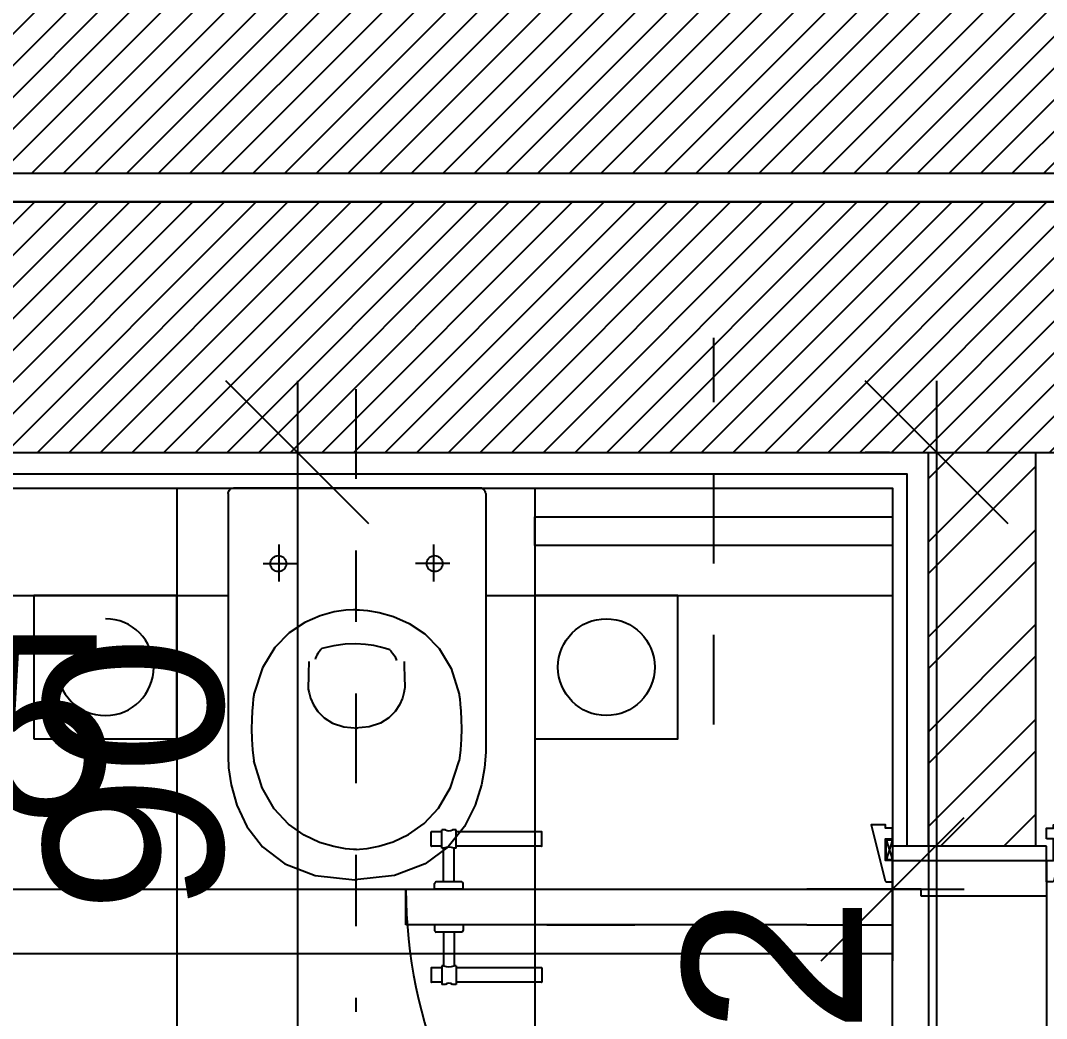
# Model space of a CAD drawing. Extents: x -1.8 to 45.6, y -22.6 to 61.5.
# Drawn here: x 30.17 to 31.603, y 21.359 to 22.753 of the extents above; entities that cross this region are included whole.
import ezdxf

# ---------------------------------------------------------------- set-up
doc = ezdxf.new("R2010")
doc.units = 0
doc.header["$MEASUREMENT"] = 0
for name, pattern in [('CENTER', [2, 1.25, -0.25, 0.25, -0.25]), ('DASHDOTX2', [50.8, 25.4, -12.7, 0, -12.7]), ('HIDDEN', [0.375, 0.25, -0.125])]:
    doc.linetypes.add(name, pattern=pattern)
doc.layers.get('0').update_dxf_attribs({"linetype": 'CONTINUOUS'})
for name, color, linetype in [('A-AREAS', 6, 'CONTINUOUS'), ('A-AXIS-SANITARY', 10, 'DASHDOTX2'), ('a-dim', 3, 'CONTINUOUS'), ('A-DOORS', 1, 'CONTINUOUS'), ('A-HATCH-CONC', 8, 'CONTINUOUS'), ('A-HATCH-WALL', 8, 'CONTINUOUS'), ('A-heater', 61, 'CONTINUOUS'), ('A-HEATER-axis', 5, 'HIDDEN'), ('A-MECHANICAL', 8, 'CONTINUOUS'), ('A-PROJ-TIL-BATH', 8, 'CONTINUOUS'), ('A-SECT-TILE', 12, 'CONTINUOUS'), ('A-WALL', 4, 'CONTINUOUS'), ('S-2ND-3RD-4-5-6TH$0$A-STR 2-3-4-5-6', 2, 'CONTINUOUS')]:
    doc.layers.add(name, color=color, linetype=linetype)
doc.styles.add('A100-STEXT', font='arial.ttf', dxfattribs={"height": 0.25})

# ---------------------------------------------------------------- blocks, each defined once
blk = doc.blocks.new('A$C1C8D3502')
at = {"layer": 'A-heater'}
blk.add_lwpolyline([(0, -0.5), (0, 0), (-0.04, 0), (-0.04, -0.5)], close=True, dxfattribs=at)
at = {"layer": 'A-HEATER-axis', "ltscale": 0.5}
blk.add_line((-0.29, -0.25), (0.25, -0.25), dxfattribs=at)
blk = doc.blocks.new('A$C3B044ACB')
blk.add_lwpolyline([(-0.1, -0.1), (0.1, -0.1), (0.1, 0.1), (-0.1, 0.1)], close=True)
blk.add_circle((0, 0), 0.0676)
blk = doc.blocks.new('A$C767F1EFC')
blk.add_lwpolyline([(-0.2, -0.2), (0, -0.2), (0, 0), (-0.2, 0)], close=True)
blk.add_arc((-0.1, -0.1), 0.0676, 180, 90)
blk = doc.blocks.new('_OBLIQUE')
at = {"color": 0, "linetype": 'ByBlock'}
blk.add_line((-0.5, -0.5), (0.5, 0.5), dxfattribs=at)

msp = doc.modelspace()

# ---------------------------------------------------------------- hatches: boundary and pattern name
at = {"layer": 'A-HATCH-CONC'}
h = msp.add_hatch(dxfattribs=at)
h.set_pattern_fill('ANSI31', color=256, scale=0.25, style=0)
h.paths.add_polyline_path([(41.83837, 22.94), (26.70837, 22.94), (26.70837, 22.61), (28.46837, 22.61), (28.46837, 22.54), (41.83837, 22.54)])
h = msp.add_hatch(dxfattribs=at)
h.set_pattern_fill('ANSI31', color=256, scale=0.25, style=0)
h.paths.add_polyline_path([(41.83837, 22.5), (28.46837, 22.5), (28.46837, 22.15), (41.83837, 22.15)])
h = msp.add_hatch(dxfattribs=at)
h.set_pattern_fill('ANSI31', color=256, scale=0.25, style=0)
h.paths.add_polyline_path([(41.83837, 22.5), (28.46837, 22.5), (28.46837, 22.15), (41.83837, 22.15)])
at = {"layer": 'A-HATCH-WALL'}
h = msp.add_hatch(dxfattribs=at)
h.set_pattern_fill('ANSI32', color=256, scale=0.25, style=0)
h.paths.add_polyline_path([(31.58837, 22.15), (31.43837, 22.15), (31.43837, 21.6), (31.58837, 21.6)])
h = msp.add_hatch(dxfattribs=at)
h.set_pattern_fill('ANSI32', color=256, scale=0.25, style=0)
h.paths.add_polyline_path([(31.58837, 22.15), (31.43837, 22.15), (31.43837, 21.6), (31.58837, 21.6)])

# ---------------------------------------------------------------- linework, layer by layer
for points in [[(30.45978, 22.0926, 0), (30.45982, 22.09285, 0), (30.45996, 22.09353, 0), (30.46026, 22.09452, 0), (30.46073, 22.09569, 0), (30.46143, 22.09691, 0), (30.46238, 22.09808, 0), (30.46363, 22.09907, 0), (30.46522, 22.09975, 0), (30.46718, 22.1, 0)], [(30.45978, 22.0926, 0), (30.45982, 22.09285, 0), (30.45996, 22.09353, 0), (30.46026, 22.09452, 0), (30.46073, 22.09569, 0), (30.46143, 22.09691, 0), (30.46238, 22.09808, 0), (30.46363, 22.09907, 0), (30.46522, 22.09975, 0), (30.46718, 22.1, 0)], [(30.45978, 22.0926, 0), (30.45978, 22.08023, 0), (30.45978, 22.04708, 0), (30.45978, 21.99908, 0), (30.45978, 21.94218, 0), (30.45978, 21.88231, 0), (30.45978, 21.82541, 0), (30.45978, 21.77741, 0), (30.45978, 21.74426, 0), (30.45978, 21.73189, 0)], [(30.45978, 22.0926, 0), (30.45978, 22.08023, 0), (30.45978, 22.04708, 0), (30.45978, 21.99908, 0), (30.45978, 21.94218, 0), (30.45978, 21.88231, 0), (30.45978, 21.82541, 0), (30.45978, 21.77741, 0), (30.45978, 21.74426, 0), (30.45978, 21.73189, 0)], [(30.81237, 22.1, 0), (30.80054, 22.1, 0), (30.76881, 22.1, 0), (30.72288, 22.1, 0), (30.66842, 22.1, 0), (30.61113, 22.1, 0), (30.55667, 22.1, 0), (30.51074, 22.1, 0), (30.47902, 22.1, 0), (30.46718, 22.1, 0)], [(30.81237, 22.1, 0), (30.80054, 22.1, 0), (30.76881, 22.1, 0), (30.72288, 22.1, 0), (30.66842, 22.1, 0), (30.61113, 22.1, 0), (30.55667, 22.1, 0), (30.51074, 22.1, 0), (30.47902, 22.1, 0), (30.46718, 22.1, 0)], [(30.81978, 22.0926, 0), (30.81974, 22.09285, 0), (30.81959, 22.09353, 0), (30.8193, 22.09452, 0), (30.81882, 22.09569, 0), (30.81813, 22.09691, 0), (30.81717, 22.09808, 0), (30.81592, 22.09907, 0), (30.81433, 22.09975, 0), (30.81237, 22.1, 0)], [(30.81978, 22.0926, 0), (30.81974, 22.09285, 0), (30.81959, 22.09353, 0), (30.8193, 22.09452, 0), (30.81882, 22.09569, 0), (30.81813, 22.09691, 0), (30.81717, 22.09808, 0), (30.81592, 22.09907, 0), (30.81433, 22.09975, 0), (30.81237, 22.1, 0)], [(30.81978, 22.0926, 0), (30.81978, 22.08023, 0), (30.81978, 22.04708, 0), (30.81978, 21.99908, 0), (30.81978, 21.94218, 0), (30.81978, 21.88231, 0), (30.81978, 21.82541, 0), (30.81978, 21.77741, 0), (30.81978, 21.74426, 0), (30.81978, 21.73189, 0)], [(30.81978, 22.0926, 0), (30.81978, 22.08023, 0), (30.81978, 22.04708, 0), (30.81978, 21.99908, 0), (30.81978, 21.94218, 0), (30.81978, 21.88231, 0), (30.81978, 21.82541, 0), (30.81978, 21.77741, 0), (30.81978, 21.74426, 0), (30.81978, 21.73189, 0)], [(30.53096, 21.96967, 0), (30.53096, 21.97145, 0), (30.53096, 21.97621, 0), (30.53096, 21.9831, 0), (30.53096, 21.99128, 0), (30.53096, 21.99988, 0), (30.53096, 22.00805, 0), (30.53096, 22.01494, 0), (30.53096, 22.01971, 0), (30.53096, 22.02148, 0)], [(30.53096, 21.96967, 0), (30.53096, 21.97145, 0), (30.53096, 21.97621, 0), (30.53096, 21.9831, 0), (30.53096, 21.99128, 0), (30.53096, 21.99988, 0), (30.53096, 22.00805, 0), (30.53096, 22.01494, 0), (30.53096, 22.01971, 0), (30.53096, 22.02148, 0)], [(30.74746, 21.96967, 0), (30.74746, 21.97145, 0), (30.74746, 21.97621, 0), (30.74746, 21.9831, 0), (30.74746, 21.99128, 0), (30.74746, 21.99988, 0), (30.74746, 22.00805, 0), (30.74746, 22.01494, 0), (30.74746, 22.01971, 0), (30.74746, 22.02148, 0)], [(30.74746, 21.96967, 0), (30.74746, 21.97145, 0), (30.74746, 21.97621, 0), (30.74746, 21.9831, 0), (30.74746, 21.99128, 0), (30.74746, 21.99988, 0), (30.74746, 22.00805, 0), (30.74746, 22.01494, 0), (30.74746, 22.01971, 0), (30.74746, 22.02148, 0)], [(30.50875, 21.99465, 0), (30.5104, 21.99465, 0), (30.51482, 21.99465, 0), (30.52123, 21.99465, 0), (30.52882, 21.99465, 0), (30.5368, 21.99465, 0), (30.54439, 21.99465, 0), (30.55079, 21.99465, 0), (30.55521, 21.99465, 0), (30.55686, 21.99465, 0)], [(30.50875, 21.99465, 0), (30.5104, 21.99465, 0), (30.51482, 21.99465, 0), (30.52123, 21.99465, 0), (30.52882, 21.99465, 0), (30.5368, 21.99465, 0), (30.54439, 21.99465, 0), (30.55079, 21.99465, 0), (30.55521, 21.99465, 0), (30.55686, 21.99465, 0)], [(30.53003, 22.00575, 0), (30.53203, 22.00557, 0), (30.53391, 22.00506, 0), (30.53564, 22.00424, 0), (30.53719, 22.00314, 0), (30.53852, 22.0018, 0), (30.53962, 22.00025, 0), (30.54044, 21.99853, 0), (30.54096, 21.99665, 0), (30.54114, 21.99465, 0), (30.54114, 21.99465, 0), (30.54096, 21.99266, 0), (30.54044, 21.99078, 0), (30.53962, 21.98905, 0), (30.53852, 21.9875, 0), (30.53719, 21.98616, 0), (30.53564, 21.98506, 0), (30.53391, 21.98424, 0), (30.53203, 21.98373, 0), (30.53003, 21.98355, 0), (30.53003, 21.98355, 0), (30.52804, 21.98373, 0), (30.52616, 21.98424, 0), (30.52443, 21.98506, 0), (30.52288, 21.98616, 0), (30.52154, 21.9875, 0), (30.52045, 21.98905, 0), (30.51962, 21.99078, 0), (30.51911, 21.99266, 0), (30.51893, 21.99465, 0), (30.51893, 21.99465, 0), (30.51911, 21.99665, 0), (30.51962, 21.99853, 0), (30.52045, 22.00025, 0), (30.52154, 22.0018, 0), (30.52288, 22.00314, 0), (30.52443, 22.00424, 0), (30.52616, 22.00506, 0), (30.52804, 22.00557, 0), (30.53003, 22.00575, 0)], [(30.53003, 22.00575, 0), (30.53203, 22.00557, 0), (30.53391, 22.00506, 0), (30.53564, 22.00424, 0), (30.53719, 22.00314, 0), (30.53852, 22.0018, 0), (30.53962, 22.00025, 0), (30.54044, 21.99853, 0), (30.54096, 21.99665, 0), (30.54114, 21.99465, 0), (30.54114, 21.99465, 0), (30.54096, 21.99266, 0), (30.54044, 21.99078, 0), (30.53962, 21.98905, 0), (30.53852, 21.9875, 0), (30.53719, 21.98616, 0), (30.53564, 21.98506, 0), (30.53391, 21.98424, 0), (30.53203, 21.98373, 0), (30.53003, 21.98355, 0), (30.53003, 21.98355, 0), (30.52804, 21.98373, 0), (30.52616, 21.98424, 0), (30.52443, 21.98506, 0), (30.52288, 21.98616, 0), (30.52154, 21.9875, 0), (30.52045, 21.98905, 0), (30.51962, 21.99078, 0), (30.51911, 21.99266, 0), (30.51893, 21.99465, 0), (30.51893, 21.99465, 0), (30.51911, 21.99665, 0), (30.51962, 21.99853, 0), (30.52045, 22.00025, 0), (30.52154, 22.0018, 0), (30.52288, 22.00314, 0), (30.52443, 22.00424, 0), (30.52616, 22.00506, 0), (30.52804, 22.00557, 0), (30.53003, 22.00575, 0)], [(30.76966, 21.99465, 0), (30.76801, 21.99465, 0), (30.76359, 21.99465, 0), (30.75719, 21.99465, 0), (30.7496, 21.99465, 0), (30.74161, 21.99465, 0), (30.73402, 21.99465, 0), (30.72762, 21.99465, 0), (30.7232, 21.99465, 0), (30.72155, 21.99465, 0)], [(30.76966, 21.99465, 0), (30.76801, 21.99465, 0), (30.76359, 21.99465, 0), (30.75719, 21.99465, 0), (30.7496, 21.99465, 0), (30.74161, 21.99465, 0), (30.73402, 21.99465, 0), (30.72762, 21.99465, 0), (30.7232, 21.99465, 0), (30.72155, 21.99465, 0)], [(30.74838, 22.00575, 0), (30.75038, 22.00557, 0), (30.75226, 22.00506, 0), (30.75399, 22.00424, 0), (30.75554, 22.00314, 0), (30.75687, 22.0018, 0), (30.75797, 22.00025, 0), (30.75879, 21.99853, 0), (30.75931, 21.99665, 0), (30.75949, 21.99465, 0), (30.75949, 21.99465, 0), (30.75931, 21.99266, 0), (30.75879, 21.99078, 0), (30.75797, 21.98905, 0), (30.75687, 21.9875, 0), (30.75554, 21.98616, 0), (30.75399, 21.98506, 0), (30.75226, 21.98424, 0), (30.75038, 21.98373, 0), (30.74838, 21.98355, 0), (30.74838, 21.98355, 0), (30.74639, 21.98373, 0), (30.74451, 21.98424, 0), (30.74278, 21.98506, 0), (30.74123, 21.98616, 0), (30.73989, 21.9875, 0), (30.7388, 21.98905, 0), (30.73797, 21.99078, 0), (30.73746, 21.99266, 0), (30.73728, 21.99465, 0), (30.73728, 21.99465, 0), (30.73746, 21.99665, 0), (30.73797, 21.99853, 0), (30.7388, 22.00025, 0), (30.73989, 22.0018, 0), (30.74123, 22.00314, 0), (30.74278, 22.00424, 0), (30.74451, 22.00506, 0), (30.74639, 22.00557, 0), (30.74838, 22.00575, 0)], [(30.74838, 22.00575, 0), (30.75038, 22.00557, 0), (30.75226, 22.00506, 0), (30.75399, 22.00424, 0), (30.75554, 22.00314, 0), (30.75687, 22.0018, 0), (30.75797, 22.00025, 0), (30.75879, 21.99853, 0), (30.75931, 21.99665, 0), (30.75949, 21.99465, 0), (30.75949, 21.99465, 0), (30.75931, 21.99266, 0), (30.75879, 21.99078, 0), (30.75797, 21.98905, 0), (30.75687, 21.9875, 0), (30.75554, 21.98616, 0), (30.75399, 21.98506, 0), (30.75226, 21.98424, 0), (30.75038, 21.98373, 0), (30.74838, 21.98355, 0), (30.74838, 21.98355, 0), (30.74639, 21.98373, 0), (30.74451, 21.98424, 0), (30.74278, 21.98506, 0), (30.74123, 21.98616, 0), (30.73989, 21.9875, 0), (30.7388, 21.98905, 0), (30.73797, 21.99078, 0), (30.73746, 21.99266, 0), (30.73728, 21.99465, 0), (30.73728, 21.99465, 0), (30.73746, 21.99665, 0), (30.73797, 21.99853, 0), (30.7388, 22.00025, 0), (30.73989, 22.0018, 0), (30.74123, 22.00314, 0), (30.74278, 22.00424, 0), (30.74451, 22.00506, 0), (30.74639, 22.00557, 0), (30.74838, 22.00575, 0)], [(30.63921, 21.92989, 0), (30.63519, 21.92995, 0), (30.62425, 21.92939, 0), (30.60808, 21.92706, 0), (30.58837, 21.92183, 0), (30.56681, 21.91256, 0), (30.54509, 21.89812, 0), (30.52488, 21.87737, 0), (30.50789, 21.84917, 0), (30.4958, 21.81238, 0)], [(30.63921, 21.92989, 0), (30.63519, 21.92995, 0), (30.62425, 21.92939, 0), (30.60808, 21.92706, 0), (30.58837, 21.92183, 0), (30.56681, 21.91256, 0), (30.54509, 21.89812, 0), (30.52488, 21.87737, 0), (30.50789, 21.84917, 0), (30.4958, 21.81238, 0)], [(30.63921, 21.92989, 0), (30.64333, 21.92984, 0), (30.65452, 21.92899, 0), (30.67102, 21.9263, 0), (30.69107, 21.92071, 0), (30.71288, 21.91116, 0), (30.73471, 21.8966, 0), (30.75479, 21.87599, 0), (30.77134, 21.84827, 0), (30.78262, 21.81238, 0)], [(30.63921, 21.92989, 0), (30.64333, 21.92984, 0), (30.65452, 21.92899, 0), (30.67102, 21.9263, 0), (30.69107, 21.92071, 0), (30.71288, 21.91116, 0), (30.73471, 21.8966, 0), (30.75479, 21.87599, 0), (30.77134, 21.84827, 0), (30.78262, 21.81238, 0)], [(30.68593, 21.87407, 0), (30.68437, 21.87465, 0), (30.67987, 21.87612, 0), (30.67274, 21.87804, 0), (30.66325, 21.88002, 0), (30.6517, 21.88162, 0), (30.63837, 21.88243, 0), (30.62356, 21.88203, 0), (30.60755, 21.88, 0), (30.59063, 21.87592, 0)], [(30.68593, 21.87407, 0), (30.68437, 21.87465, 0), (30.67987, 21.87612, 0), (30.67274, 21.87804, 0), (30.66325, 21.88002, 0), (30.6517, 21.88162, 0), (30.63837, 21.88243, 0), (30.62356, 21.88203, 0), (30.60755, 21.88, 0), (30.59063, 21.87592, 0)], [(30.59063, 21.87592, 0), (30.59033, 21.87557, 0), (30.5895, 21.87459, 0), (30.5883, 21.87311, 0), (30.58689, 21.87127, 0), (30.58539, 21.86918, 0), (30.58398, 21.86697, 0), (30.58278, 21.86477, 0), (30.58195, 21.86271, 0), (30.58165, 21.86092, 0)], [(30.59063, 21.87592, 0), (30.59033, 21.87557, 0), (30.5895, 21.87459, 0), (30.5883, 21.87311, 0), (30.58689, 21.87127, 0), (30.58539, 21.86918, 0), (30.58398, 21.86697, 0), (30.58278, 21.86477, 0), (30.58195, 21.86271, 0), (30.58165, 21.86092, 0)], [(30.68593, 21.87407, 0), (30.68624, 21.87372, 0), (30.68707, 21.87274, 0), (30.68826, 21.87126, 0), (30.68968, 21.86942, 0), (30.69117, 21.86733, 0), (30.69259, 21.86512, 0), (30.69379, 21.86292, 0), (30.69461, 21.86086, 0), (30.69492, 21.85907, 0)], [(30.68593, 21.87407, 0), (30.68624, 21.87372, 0), (30.68707, 21.87274, 0), (30.68826, 21.87126, 0), (30.68968, 21.86942, 0), (30.69117, 21.86733, 0), (30.69259, 21.86512, 0), (30.69379, 21.86292, 0), (30.69461, 21.86086, 0), (30.69492, 21.85907, 0)], [(30.57256, 21.85772, 0), (30.57248, 21.85232, 0), (30.57238, 21.84676, 0), (30.57225, 21.84124, 0), (30.57212, 21.83598, 0), (30.57198, 21.8312, 0), (30.57186, 21.8271, 0), (30.57176, 21.82391, 0), (30.57169, 21.82184, 0), (30.57167, 21.8211, 0), (30.57167, 21.8211, 0), (30.57188, 21.81917, 0), (30.57286, 21.81398, 0), (30.57506, 21.80647, 0), (30.57898, 21.79757, 0), (30.58509, 21.7882, 0), (30.59387, 21.7793, 0), (30.60581, 21.77179, 0), (30.62138, 21.7666, 0), (30.64106, 21.76466, 0)], [(30.57256, 21.85772, 0), (30.57248, 21.85232, 0), (30.57238, 21.84676, 0), (30.57225, 21.84124, 0), (30.57212, 21.83598, 0), (30.57198, 21.8312, 0), (30.57186, 21.8271, 0), (30.57176, 21.82391, 0), (30.57169, 21.82184, 0), (30.57167, 21.8211, 0), (30.57167, 21.8211, 0), (30.57188, 21.81917, 0), (30.57286, 21.81398, 0), (30.57506, 21.80647, 0), (30.57898, 21.79757, 0), (30.58509, 21.7882, 0), (30.59387, 21.7793, 0), (30.60581, 21.77179, 0), (30.62138, 21.7666, 0), (30.64106, 21.76466, 0)], [(30.70586, 21.85772, 0), (30.70593, 21.85232, 0), (30.70604, 21.84676, 0), (30.70616, 21.84124, 0), (30.7063, 21.83598, 0), (30.70643, 21.8312, 0), (30.70655, 21.8271, 0), (30.70666, 21.82391, 0), (30.70672, 21.82184, 0), (30.70675, 21.8211, 0), (30.70675, 21.8211, 0), (30.70653, 21.81917, 0), (30.70556, 21.81398, 0), (30.70336, 21.80647, 0), (30.69944, 21.79757, 0), (30.69333, 21.7882, 0), (30.68454, 21.7793, 0), (30.67261, 21.77179, 0), (30.65704, 21.7666, 0), (30.63736, 21.76466, 0)], [(30.70586, 21.85772, 0), (30.70593, 21.85232, 0), (30.70604, 21.84676, 0), (30.70616, 21.84124, 0), (30.7063, 21.83598, 0), (30.70643, 21.8312, 0), (30.70655, 21.8271, 0), (30.70666, 21.82391, 0), (30.70672, 21.82184, 0), (30.70675, 21.8211, 0), (30.70675, 21.8211, 0), (30.70653, 21.81917, 0), (30.70556, 21.81398, 0), (30.70336, 21.80647, 0), (30.69944, 21.79757, 0), (30.69333, 21.7882, 0), (30.68454, 21.7793, 0), (30.67261, 21.77179, 0), (30.65704, 21.7666, 0), (30.63736, 21.76466, 0)], [(30.4958, 21.81238, 0), (30.49556, 21.8107, 0), (30.49495, 21.80592, 0), (30.49416, 21.79844, 0), (30.49336, 21.78865, 0), (30.49275, 21.77694, 0), (30.49251, 21.76373, 0), (30.49282, 21.74939, 0), (30.49385, 21.73433, 0), (30.4958, 21.71894, 0)], [(30.4958, 21.81238, 0), (30.49556, 21.8107, 0), (30.49495, 21.80592, 0), (30.49416, 21.79844, 0), (30.49336, 21.78865, 0), (30.49275, 21.77694, 0), (30.49251, 21.76373, 0), (30.49282, 21.74939, 0), (30.49385, 21.73433, 0), (30.4958, 21.71894, 0)], [(30.78262, 21.81238, 0), (30.78286, 21.8107, 0), (30.78347, 21.80592, 0), (30.78426, 21.79844, 0), (30.78505, 21.78865, 0), (30.78566, 21.77694, 0), (30.7859, 21.76373, 0), (30.7856, 21.74939, 0), (30.78456, 21.73433, 0), (30.78262, 21.71894, 0)], [(30.78262, 21.81238, 0), (30.78286, 21.8107, 0), (30.78347, 21.80592, 0), (30.78426, 21.79844, 0), (30.78505, 21.78865, 0), (30.78566, 21.77694, 0), (30.7859, 21.76373, 0), (30.7856, 21.74939, 0), (30.78456, 21.73433, 0), (30.78262, 21.71894, 0)], [(30.45978, 21.73189, 0), (30.4597, 21.72575, 0), (30.46059, 21.70929, 0), (30.46415, 21.68547, 0), (30.47209, 21.65722, 0), (30.4861, 21.6275, 0), (30.50788, 21.59925, 0), (30.53913, 21.57543, 0), (30.58155, 21.55897, 0), (30.63685, 21.55283, 0)], [(30.45978, 21.73189, 0), (30.4597, 21.72575, 0), (30.46059, 21.70929, 0), (30.46415, 21.68547, 0), (30.47209, 21.65722, 0), (30.4861, 21.6275, 0), (30.50788, 21.59925, 0), (30.53913, 21.57543, 0), (30.58155, 21.55897, 0), (30.63685, 21.55283, 0)], [(30.81978, 21.73189, 0), (30.81966, 21.72575, 0), (30.81823, 21.70929, 0), (30.81388, 21.68547, 0), (30.80502, 21.65722, 0), (30.79004, 21.6275, 0), (30.76734, 21.59925, 0), (30.7353, 21.57543, 0), (30.69234, 21.55897, 0), (30.63685, 21.55283, 0)], [(30.81978, 21.73189, 0), (30.81966, 21.72575, 0), (30.81823, 21.70929, 0), (30.81388, 21.68547, 0), (30.80502, 21.65722, 0), (30.79004, 21.6275, 0), (30.76734, 21.59925, 0), (30.7353, 21.57543, 0), (30.69234, 21.55897, 0), (30.63685, 21.55283, 0)], [(30.63919, 21.5955, 0), (30.6351, 21.59556, 0), (30.62398, 21.59646, 0), (30.60757, 21.59932, 0), (30.58762, 21.60522, 0), (30.56587, 21.61527, 0), (30.54407, 21.63057, 0), (30.52397, 21.65221, 0), (30.50729, 21.6813, 0), (30.4958, 21.71894, 0)], [(30.63919, 21.5955, 0), (30.6351, 21.59556, 0), (30.62398, 21.59646, 0), (30.60757, 21.59932, 0), (30.58762, 21.60522, 0), (30.56587, 21.61527, 0), (30.54407, 21.63057, 0), (30.52397, 21.65221, 0), (30.50729, 21.6813, 0), (30.4958, 21.71894, 0)], [(30.63919, 21.5955, 0), (30.64324, 21.59563, 0), (30.65425, 21.59672, 0), (30.67051, 21.59982, 0), (30.69031, 21.60597, 0), (30.71194, 21.61621, 0), (30.7337, 21.63158, 0), (30.75387, 21.65313, 0), (30.77074, 21.6819, 0), (30.78262, 21.71894, 0)], [(30.63919, 21.5955, 0), (30.64324, 21.59563, 0), (30.65425, 21.59672, 0), (30.67051, 21.59982, 0), (30.69031, 21.60597, 0), (30.71194, 21.61621, 0), (30.7337, 21.63158, 0), (30.75387, 21.65313, 0), (30.77074, 21.6819, 0), (30.78262, 21.71894, 0)]]:
    msp.add_polyline3d(points)
at = {"layer": 'A-AREAS'}
msp.add_line((28.39837, 22.5), (41.90837, 22.5), dxfattribs=at)
msp.add_lwpolyline([(26.63837, 23.51), (26.63837, 22.54), (41.90837, 22.54), (41.90837, 22.91)], dxfattribs=at)
at = {"layer": 'A-AXIS-SANITARY', "linetype": 'CENTER', "ltscale": 0.1}
msp.add_line((30.63837, 22.23809), (30.63837, 21.36869), dxfattribs=at)
msp.add_line((30.63837, 22.23809), (30.63837, 21.36869), dxfattribs=at)
at = {"layer": 'a-dim', "color": 15}
for p, q in [((30.55668, 22.25), (30.55668, 21.15)), ((31.44993, 20.23), (31.44993, 22.25)), ((30.60379, 22.15), (30.65668, 22.15)), ((31.38396, 22.15), (31.34993, 22.15)), ((31.43837, 21.85), (31.43837, 20.61582)), ((31.38837, 21.79), (31.38837, 21.44)), ((28.53837, 21.54), (31.48837, 21.54))]:
    msp.add_line(p, q, dxfattribs=at)
at = {"layer": 'A-DOORS'}
for p, q in [((30.74337, 21.6005), (30.74337, 21.6195)), ((30.74337, 21.6005), (30.74337, 21.6195)), ((30.75837, 21.62), (30.74387, 21.62)), ((30.75837, 21.62), (30.74387, 21.62)), ((30.75837, 21.597), (30.75837, 21.623)), ((30.76337, 21.623), (30.75837, 21.623)), ((30.75837, 21.597), (30.75837, 21.623)), ((30.76337, 21.623), (30.75837, 21.623)), ((30.77837, 21.623), (30.77337, 21.623)), ((30.77837, 21.623), (30.77337, 21.623)), ((30.77837, 21.597), (30.77837, 21.623)), ((30.77837, 21.597), (30.77837, 21.623)), ((30.89787, 21.62), (30.77837, 21.62)), ((30.89787, 21.62), (30.77837, 21.62)), ((30.89837, 21.6005), (30.89837, 21.6195)), ((30.89837, 21.6005), (30.89837, 21.6195)), ((31.38837, 21.609), (31.37937, 21.581)), ((31.37937, 21.609), (31.38837, 21.581)), ((31.38837, 21.609), (31.37937, 21.581)), ((31.37937, 21.609), (31.38837, 21.581)), ((30.75837, 21.6), (30.74387, 21.6)), ((30.75837, 21.6), (30.74387, 21.6)), ((30.76087, 21.597), (30.75837, 21.597)), ((30.76087, 21.597), (30.75837, 21.597)), ((30.76087, 21.55), (30.76087, 21.597)), ((30.76087, 21.55), (30.76087, 21.597)), ((30.77837, 21.597), (30.77587, 21.597)), ((30.77587, 21.55), (30.77587, 21.597)), ((30.77837, 21.597), (30.77587, 21.597)), ((30.77587, 21.55), (30.77587, 21.597)), ((30.89787, 21.6), (30.77837, 21.6)), ((30.89787, 21.6), (30.77837, 21.6)), ((30.74837, 21.54), (30.74837, 21.548)), ((30.74837, 21.54), (30.74837, 21.548)), ((30.78637, 21.55), (30.75037, 21.55)), ((30.78637, 21.55), (30.75037, 21.55)), ((30.78837, 21.54), (30.78837, 21.548)), ((30.78837, 21.54), (30.78837, 21.548)), ((30.70837, 21.49), (30.70837, 21.54)), ((30.70837, 21.54), (30.82837, 21.54)), ((30.70837, 21.49), (30.70837, 21.54)), ((30.70837, 21.54), (30.82837, 21.54)), ((30.78837, 21.54), (30.74837, 21.54)), ((30.78837, 21.54), (30.74837, 21.54)), ((30.82837, 21.54), (31.26837, 21.54)), ((30.82837, 21.54), (31.26837, 21.54)), ((30.90537, 21.54), (31.02837, 21.54)), ((30.90537, 21.54), (31.02837, 21.54)), ((31.38837, 21.54), (31.26837, 21.54)), ((31.38837, 21.54), (31.26837, 21.54)), ((31.38837, 21.49), (31.38837, 21.54)), ((31.38837, 21.49), (31.38837, 21.54)), ((30.82837, 21.49), (30.70837, 21.49)), ((30.82837, 21.49), (30.70837, 21.49)), ((30.74837, 21.49), (30.74837, 21.482)), ((30.78837, 21.49), (30.74837, 21.49)), ((30.74837, 21.49), (30.74837, 21.482)), ((30.78837, 21.49), (30.74837, 21.49)), ((30.78637, 21.48), (30.75037, 21.48)), ((30.78637, 21.48), (30.75037, 21.48)), ((30.76087, 21.48), (30.76087, 21.433)), ((30.76087, 21.48), (30.76087, 21.433)), ((30.77587, 21.48), (30.77587, 21.433)), ((30.77587, 21.48), (30.77587, 21.433)), ((30.78837, 21.49), (30.78837, 21.482)), ((30.78837, 21.49), (30.78837, 21.482)), ((31.26837, 21.49), (30.82837, 21.49)), ((31.26837, 21.49), (30.82837, 21.49)), ((30.90537, 21.49), (31.02837, 21.49)), ((30.90537, 21.49), (31.02837, 21.49)), ((31.26837, 21.49), (31.38837, 21.49)), ((31.26837, 21.49), (31.38837, 21.49)), ((30.75837, 21.433), (30.75837, 21.407)), ((30.76087, 21.433), (30.75837, 21.433)), ((30.75837, 21.433), (30.75837, 21.407)), ((30.76087, 21.433), (30.75837, 21.433)), ((30.77837, 21.433), (30.77587, 21.433)), ((30.77837, 21.433), (30.77587, 21.433)), ((30.77837, 21.433), (30.77837, 21.407)), ((30.77837, 21.433), (30.77837, 21.407)), ((30.74337, 21.4295), (30.74337, 21.4105)), ((30.74337, 21.4295), (30.74337, 21.4105)), ((30.75837, 21.43), (30.74387, 21.43)), ((30.75837, 21.43), (30.74387, 21.43)), ((30.89787, 21.43), (30.77837, 21.43)), ((30.89787, 21.43), (30.77837, 21.43)), ((30.89837, 21.4295), (30.89837, 21.4105)), ((30.89837, 21.4295), (30.89837, 21.4105)), ((30.75837, 21.41), (30.74387, 21.41)), ((30.75837, 21.41), (30.74387, 21.41)), ((30.76337, 21.407), (30.75837, 21.407)), ((30.76337, 21.407), (30.75837, 21.407)), ((30.77837, 21.407), (30.77337, 21.407)), ((30.77837, 21.407), (30.77337, 21.407)), ((30.89787, 21.41), (30.77837, 21.41)), ((30.89787, 21.41), (30.77837, 21.41))]:
    msp.add_line(p, q, dxfattribs=at)
at = {"layer": 'A-DOORS', "color": 8}
for p, q in [((31.38837, 20.86), (31.38837, 21.54)), ((31.38837, 20.86), (31.38837, 21.54)), ((31.60337, 21.53), (31.60337, 20.87)), ((31.60337, 21.53), (31.60337, 20.87))]:
    msp.add_line(p, q, dxfattribs=at)
at = {"layer": 'A-DOORS'}
for points in [[(31.38837, 21.61), (31.38837, 21.625), (31.37837, 21.625), (31.37837, 21.63), (31.35837, 21.63), (31.37801, 21.55178, 0.3817689), (31.38, 21.55), (31.38837, 21.55), (31.38837, 21.58), (31.37837, 21.58), (31.37837, 21.61), (31.38837, 21.61)], [(31.38837, 21.61), (31.38837, 21.625), (31.37837, 21.625), (31.37837, 21.63), (31.35837, 21.63), (31.37801, 21.55178, 0.3817689), (31.38, 21.55), (31.38837, 21.55), (31.38837, 21.58), (31.37837, 21.58), (31.37837, 21.61), (31.38837, 21.61)], [(31.60337, 21.61), (31.60337, 21.625), (31.61337, 21.625), (31.61337, 21.63), (31.63337, 21.63), (31.61373, 21.55178, -0.3817689), (31.61174, 21.55), (31.60337, 21.55), (31.60337, 21.58), (31.61337, 21.58), (31.61337, 21.61), (31.60337, 21.61)], [(31.60337, 21.61), (31.60337, 21.625), (31.61337, 21.625), (31.61337, 21.63), (31.63337, 21.63), (31.61373, 21.55178, -0.3817689), (31.61174, 21.55), (31.60337, 21.55), (31.60337, 21.58), (31.61337, 21.58), (31.61337, 21.61), (31.60337, 21.61)]]:
    msp.add_lwpolyline(points, format="xyb", dxfattribs=at)
msp.add_lwpolyline([(31.38837, 21.609), (31.38837, 21.581), (31.37937, 21.581), (31.37937, 21.609)], close=True, dxfattribs=at)
msp.add_lwpolyline([(31.38837, 21.609), (31.38837, 21.581), (31.37937, 21.581), (31.37937, 21.609)], close=True, dxfattribs=at)
for points in [[(31.60337, 21.6), (31.38837, 21.6), (31.38837, 21.58), (31.60337, 21.58), (31.60337, 21.6)], [(31.60337, 21.6), (31.38837, 21.6), (31.38837, 21.58), (31.60337, 21.58), (31.60337, 21.6)], [(31.42837, 21.53), (31.42837, 21.54), (31.38837, 21.54), (31.38837, 21.58)], [(31.38837, 21.58), (31.60337, 21.58), (31.60337, 21.53), (31.42837, 21.53)], [(31.42837, 21.53), (31.42837, 21.54), (31.38837, 21.54), (31.38837, 21.58)], [(31.38837, 21.58), (31.60337, 21.58), (31.60337, 21.53), (31.42837, 21.53)]]:
    msp.add_lwpolyline(points, dxfattribs=at)
msp.add_arc((31.38867, 21.5403), 0.6803, 180.02544, 269.97456, dxfattribs=at)
msp.add_arc((31.38867, 21.5403), 0.6803, 180.02544, 269.97456, dxfattribs=at)
for centre, major_axis, start_param, end_param in [((30.74387, 21.6195), (-0.000354, 0.000354), 5.4977871, 7.0685835), ((30.74387, 21.6195), (-0.000354, 0.000354), 5.4977871, 7.0685835), ((30.76837, 21.63058), (-0.00642, 0.00642), 1.7732809, 2.9391081), ((30.76837, 21.63058), (-0.00642, 0.00642), 1.7732809, 2.9391081), ((30.89787, 21.6195), (-0.000354, -0.000354), 2.3561945, 3.9269908), ((30.89787, 21.6195), (-0.000354, -0.000354), 2.3561945, 3.9269908), ((30.74387, 21.6005), (-0.000354, -0.000354), -0.7853982, 0.7853982), ((30.74387, 21.6005), (-0.000354, -0.000354), -0.7853982, 0.7853982), ((30.76837, 21.579), (-0.01379, 0.01379), 5.102996, 5.8925783), ((30.76837, 21.579), (-0.01379, 0.01379), 5.102996, 5.8925783), ((30.89787, 21.6005), (-0.000354, 0.000354), 2.3561945, 3.9269908), ((30.89787, 21.6005), (-0.000354, 0.000354), 2.3561945, 3.9269908), ((30.75037, 21.548), (-0.00141, 0.00141), 5.4977871, 7.0685835), ((30.75037, 21.548), (-0.00141, 0.00141), 5.4977871, 7.0685835), ((30.78637, 21.548), (-0.00141, -0.00141), 2.3561945, 3.9269908), ((30.78637, 21.548), (-0.00141, -0.00141), 2.3561945, 3.9269908), ((30.75037, 21.482), (-0.00141, -0.00141), -0.7853982, 0.7853982), ((30.75037, 21.482), (-0.00141, -0.00141), -0.7853982, 0.7853982), ((30.78637, 21.482), (-0.00141, 0.00141), 2.3561945, 3.9269908), ((30.78637, 21.482), (-0.00141, 0.00141), 2.3561945, 3.9269908), ((30.76837, 21.451), (-0.01379, 0.01379), 1.9614034, 2.7509856), ((30.76837, 21.451), (-0.01379, 0.01379), 1.9614034, 2.7509856), ((30.74387, 21.4295), (-0.000354, 0.000354), 5.4977871, 7.0685835), ((30.74387, 21.4295), (-0.000354, 0.000354), 5.4977871, 7.0685835), ((30.89787, 21.4295), (-0.000354, -0.000354), 2.3561945, 3.9269908), ((30.89787, 21.4295), (-0.000354, -0.000354), 2.3561945, 3.9269908), ((30.74387, 21.4105), (-0.000354, -0.000354), -0.7853982, 0.7853982), ((30.74387, 21.4105), (-0.000354, -0.000354), -0.7853982, 0.7853982), ((30.76837, 21.39942), (-0.00642, 0.00642), 4.9148735, 6.0807007), ((30.76837, 21.39942), (-0.00642, 0.00642), 4.9148735, 6.0807007), ((30.89787, 21.4105), (-0.000354, 0.000354), 2.3561945, 3.9269908), ((30.89787, 21.4105), (-0.000354, 0.000354), 2.3561945, 3.9269908)]:
    msp.add_ellipse(centre, major_axis=major_axis, ratio=1, start_param=start_param, end_param=end_param, dxfattribs=at)
at = {"layer": 'A-PROJ-TIL-BATH'}
for p, q in [((30.38837, 22.1), (30.38837, 20.93)), ((30.38837, 22.1), (30.38837, 20.93)), ((30.88837, 22.1), (30.88837, 20.93)), ((30.88837, 22.1), (30.88837, 20.93)), ((30.06837, 21.95), (30.45978, 21.95)), ((30.06837, 21.95), (30.45978, 21.95)), ((30.81978, 21.95), (31.38837, 21.95)), ((30.81978, 21.95), (31.38837, 21.95)), ((29.43837, 21.45), (31.38837, 21.45)), ((29.43837, 21.45), (31.38837, 21.45))]:
    msp.add_line(p, q, dxfattribs=at)
at = {"layer": 'A-SECT-TILE'}
for points in [[(28.61837, 22.08), (28.61837, 22.12), (31.40837, 22.12), (31.40837, 21.6)], [(28.61837, 22.08), (28.61837, 22.12), (31.40837, 22.12), (31.40837, 21.6)], [(28.58837, 22.08), (28.63837, 22.08), (28.63837, 22.1), (31.38837, 22.1), (31.38837, 21.6)], [(28.58837, 22.08), (28.63837, 22.08), (28.63837, 22.1), (31.38837, 22.1), (31.38837, 21.6)]]:
    msp.add_lwpolyline(points, dxfattribs=at)
at = {"layer": 'A-WALL'}
for p, q in [((31.43837, 21.6), (31.43837, 22.15)), ((31.43837, 21.6), (31.43837, 22.15)), ((31.58837, 21.6), (31.58837, 22.15)), ((31.58837, 21.6), (31.58837, 22.15)), ((31.58837, 21.6), (31.43837, 21.6)), ((31.58837, 21.6), (31.43837, 21.6))]:
    msp.add_line(p, q, dxfattribs=at)
at = {"layer": 'S-2ND-3RD-4-5-6TH$0$A-STR 2-3-4-5-6'}
for points in [[(41.83837, 22.94), (26.70837, 22.94), (26.70837, 22.61), (28.46837, 22.61), (28.46837, 22.54), (41.83837, 22.54)], [(28.46837, 22.15), (41.83837, 22.15), (41.83837, 22.5), (28.46837, 22.5)]]:
    msp.add_lwpolyline(points, close=True, dxfattribs=at)

# ---------------------------------------------------------------- block references
at = {"layer": 'a-dim', "color": 15, "xscale": 0.2, "yscale": 0.2, "zscale": 0.2, "rotation": 90}
for p in [(30.55668, 22.15), (31.44993, 22.15)]:
    msp.add_blockref('_OBLIQUE', p, dxfattribs=at)
at = {"layer": 'a-dim', "color": 15, "xscale": 0.2, "yscale": 0.2, "zscale": 0.2}
msp.add_blockref('_OBLIQUE', (31.38837, 21.54), dxfattribs=at)
at = {"layer": 'A-heater', "xscale": -1, "rotation": 270}
msp.add_blockref('A$C1C8D3502', (31.38837, 22.06), dxfattribs=at)
msp.add_blockref('A$C1C8D3502', (31.38837, 22.06), dxfattribs=at)
at = {"layer": 'A-MECHANICAL'}
for name, p in [('A$C767F1EFC', (30.38837, 21.95)), ('A$C767F1EFC', (30.38837, 21.95)), ('A$C3B044ACB', (30.98837, 21.85)), ('A$C3B044ACB', (30.98837, 21.85))]:
    msp.add_blockref(name, p, dxfattribs=at)

# ---------------------------------------------------------------- texts
at = {"layer": 'a-dim', "insert": (30.01337, 21.76764), "char_height": 0.25, "attachment_point": 5, "style": 'A100-STEXT'}
msp.add_mtext('\\A1;275', dxfattribs=at)
at = {"layer": 'a-dim', "char_height": 0.25, "attachment_point": 5, "rotation": 90, "style": 'A100-STEXT'}
for s, insert in [('\\A1;90', (30.32903, 21.7)), ('\\A1;182', (31.22229, 21.24))]:
    msp.add_mtext(s, dxfattribs=dict(at, insert=insert))

doc.saveas('drawing.dxf')
